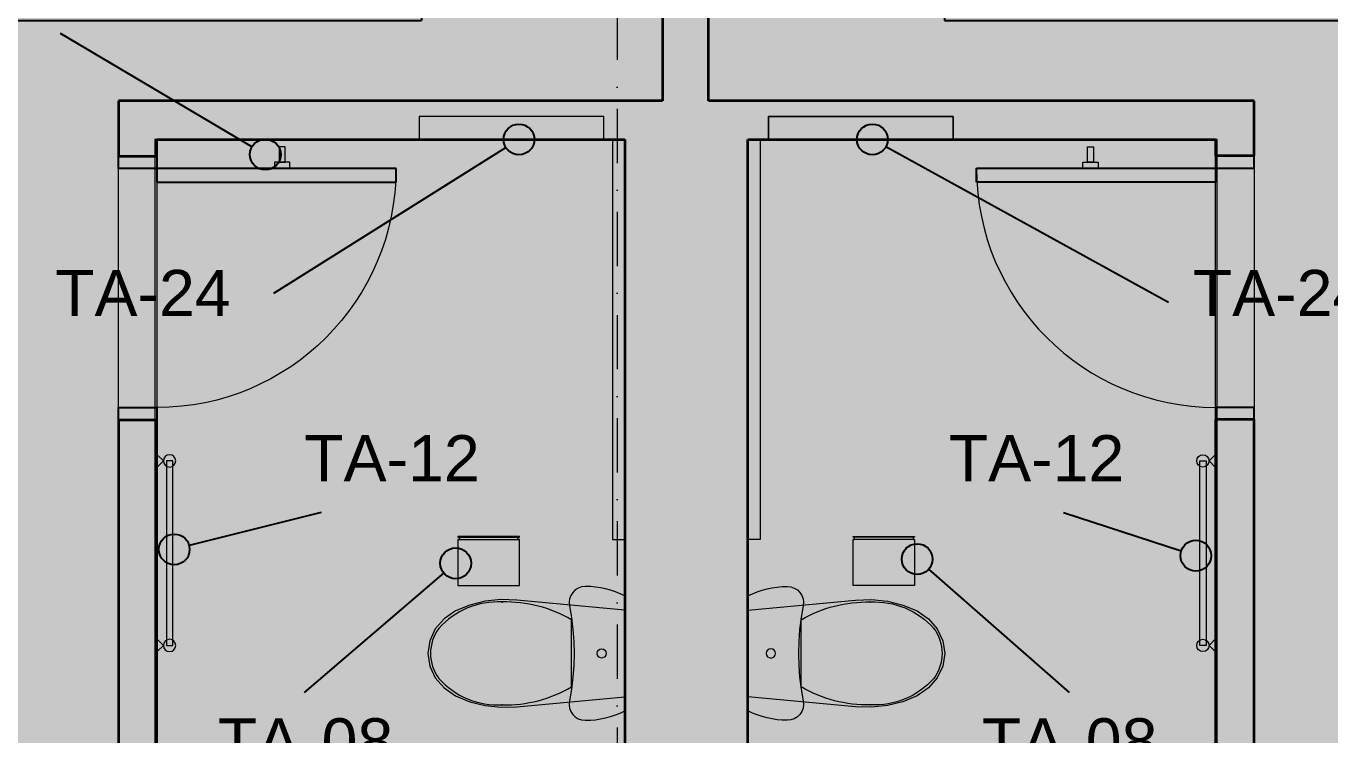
# Model space of a CAD drawing. Header units: millimetres. Extents: x -14278 to 97203, y -22378 to 34603.
# Drawn here: x 81777 to 86014, y 3598 to 5902 of the extents above; entities that cross this region are included whole.
import ezdxf
from ezdxf.enums import TextEntityAlignment as Align

# ---------------------------------------------------------------- set-up
doc = ezdxf.new("R2010")
doc.units = ezdxf.units.MM
doc.header["$MEASUREMENT"] = 0
doc.linetypes.add('Dot & Dashed', pattern=[335.138881, 176.388884, -88.194442, 0, -70.555556])
for name, color, linetype in [('A-Zz_20_10_90-T_TextFFEInternal', 7, 'Continuous'), ('NewA-Ee_25_10-M_WallsInternal', 7, 'Continuous'), ('NewA-Ee_30_40-M_Floors', 7, 'Continuous'), ('NewA-Ee_40_20-M_GeneralFFAndEInternalEquipment', 7, 'Continuous'), ('NewA-Ee_40_20-M_GeneralFFAndEInternalSanitary', 7, 'Continuous'), ('NewA-SL-M_SpacesInternal', 7, 'Continuous'), ('NewA-Ss_30_25-M_CeilingAndSoffitSystems', 7, 'Continuous'), ('NewA-Zz_20_10_90-T_TextFFEInternal', 7, 'Continuous'), ('NewA-Zz_35_40_80-M_GridStructural', 7, 'Continuous'), ('NewA-Zz_50_90_00-M_GrossInternal', 7, 'Continuous')]:
    doc.layers.add(name, color=color, linetype=linetype)
doc.styles.add('GENERATED_STYLE_1', font='')
doc.styles.get('GENERATED_STYLE_1').set_extended_font_data('Arial')

# ---------------------------------------------------------------- blocks, each defined once
blk = doc.blocks.new('Slab_29_2', base_point=(87898, 1112.3))
at = {"layer": 'NewA-Ee_30_40-M_Floors', "linetype": 'Continuous', "lineweight": 13}
blk.add_hatch(color=254, dxfattribs=at).paths.add_polyline_path([(87898, 1112.3), (87898, 7409.5), (90347.7, 7409.5), (90347.7, 9661.5), (55798.3, 9661.5), (55798.3, 1112.3)])
blk = doc.blocks.new('BEDROOM_213_35_2', base_point=(82303.9, 9126.8))
at = {"layer": 'NewA-SL-M_SpacesInternal', "color": 253, "linetype": 'Continuous', "lineweight": 13}
for p, q in [((83845, 5658.2), (83845, 9661.5)), ((82077.4, 2707.2), (82077.4, 5658.2)), ((82077.4, 5658.2), (83845, 5658.2))]:
    blk.add_line(p, q, dxfattribs=at)
at = {"layer": 'NewA-SL-M_SpacesInternal', "color": 5, "lineweight": 70, "style": 'GENERATED_STYLE_1'}
for tag, height, p in [('ROOM_NAME', 200, (82303.9, 9434.6)), ('ROOM_NUMBER', 150, (82303.9, 9131.8)), ('adj_text', 150, (82303.9, 8896.1))]:
    blk.add_attdef(tag, text='', height=height, dxfattribs=at).set_placement(p, align=Align.TOP_CENTER)
blk = doc.blocks.new('BEDROOM_215_36_2', base_point=(85519.8, 9126.8))
at = {"layer": 'NewA-SL-M_SpacesInternal', "color": 253, "linetype": 'Continuous', "lineweight": 13}
for p, q in [((83995, 9661.5), (83995, 5658.2)), ((83995, 5658.2), (85767.6, 5658.2)), ((85767.6, 5658.2), (85767.6, 2707.2))]:
    blk.add_line(p, q, dxfattribs=at)
at = {"layer": 'NewA-SL-M_SpacesInternal', "color": 5, "lineweight": 70, "style": 'GENERATED_STYLE_1'}
for tag, height, p in [('ROOM_NAME', 200, (85519.8, 9434.6)), ('ROOM_NUMBER', 150, (85519.8, 9131.8)), ('adj_text', 150, (85519.8, 8896.1))]:
    blk.add_attdef(tag, text='', height=height, dxfattribs=at).set_placement(p, align=Align.TOP_CENTER)
blk = doc.blocks.new('BATH_214_46_2', base_point=(83206.9, 1943.3))
at = {"layer": 'NewA-SL-M_SpacesInternal', "color": 253, "linetype": 'Continuous', "lineweight": 13}
for p, q in [((83654.9, 5608.2), (83054.9, 5608.2)), ((83054.9, 5608.2), (83054.9, 5533.2)), ((83654.9, 5533.2), (83654.9, 5608.2)), ((82202.4, 5533.2), (82202.4, 3001)), ((83054.9, 5533.2), (82202.4, 5533.2)), ((83722.5, 5533.2), (83654.9, 5533.2)), ((83722.5, 2707.2), (83722.5, 5533.2)), ((82202.4, 3001), (82127.4, 3001)), ((82127.4, 3001), (82127.4, 2801)), ((82127.4, 2801), (82202.4, 2801)), ((82202.4, 2801), (82202.4, 2707.2)), ((82202.4, 2707.2), (83722.5, 2707.2))]:
    blk.add_line(p, q, dxfattribs=at)
at = {"layer": 'NewA-SL-M_SpacesInternal', "linetype": 'Continuous'}
for p, q in [((82568.1, 2296.9), (82568.1, 1982.6)), ((82568.1, 2296.9), (83845.8, 2296.9)), ((83845.8, 2296.9), (83845.8, 1982.6)), ((82568.1, 1982.6), (82568.1, 1746.9)), ((83845.8, 1982.6), (83845.8, 1746.9)), ((82568.1, 1746.9), (82568.1, 1511.2)), ((83845.8, 1746.9), (83845.8, 1511.2)), ((82568.1, 1511.2), (83845.8, 1511.2))]:
    blk.add_line(p, q, dxfattribs=at)
at = {"layer": 'NewA-SL-M_SpacesInternal', "color": 5, "lineweight": 70, "style": 'GENERATED_STYLE_1'}
for tag, height, p in [('ROOM_NAME', 200, (83206.9, 2251.2)), ('ROOM_NUMBER', 150, (83206.9, 1948.3)), ('adj_text', 150, (83206.9, 1712.6))]:
    blk.add_attdef(tag, text='', height=height, dxfattribs=at).set_placement(p, align=Align.TOP_CENTER)
blk = doc.blocks.new('BATH_216_47_2', base_point=(84653.5, 1943.3))
at = {"layer": 'NewA-SL-M_SpacesInternal', "color": 253, "linetype": 'Continuous', "lineweight": 13}
for p, q in [((84790.1, 5608.2), (84190.1, 5608.2)), ((84190.1, 5608.2), (84190.1, 5533.2)), ((84790.1, 5533.2), (84790.1, 5608.2)), ((84122.5, 5533.2), (84122.5, 2707.2)), ((84190.1, 5533.2), (84122.5, 5533.2)), ((85642.6, 5533.2), (84790.1, 5533.2)), ((85642.6, 3001), (85642.6, 5533.2)), ((85717.6, 3001), (85642.6, 3001)), ((85717.6, 2801), (85717.6, 3001)), ((85642.6, 2707.2), (85642.6, 2801)), ((85642.6, 2801), (85717.6, 2801)), ((84122.5, 2707.2), (85642.6, 2707.2))]:
    blk.add_line(p, q, dxfattribs=at)
at = {"layer": 'NewA-SL-M_SpacesInternal', "linetype": 'Continuous'}
for p, q in [((84014.7, 2296.9), (84014.7, 1982.6)), ((84014.7, 2296.9), (85292.4, 2296.9)), ((85292.4, 2296.9), (85292.4, 1982.6)), ((84014.7, 1982.6), (84014.7, 1746.9)), ((85292.4, 1982.6), (85292.4, 1746.9)), ((84014.7, 1746.9), (84014.7, 1511.2)), ((85292.4, 1746.9), (85292.4, 1511.2)), ((84014.7, 1511.2), (85292.4, 1511.2))]:
    blk.add_line(p, q, dxfattribs=at)
at = {"layer": 'NewA-SL-M_SpacesInternal', "color": 5, "lineweight": 70, "style": 'GENERATED_STYLE_1'}
for tag, height, p in [('ROOM_NAME', 200, (84653.5, 2251.2)), ('ROOM_NUMBER', 150, (84653.5, 1948.3)), ('adj_text', 150, (84653.5, 1712.6))]:
    blk.add_attdef(tag, text='', height=height, dxfattribs=at).set_placement(p, align=Align.TOP_CENTER)
blk = doc.blocks.new('CUPBOARD 1_213B_55_2', base_point=(82120.8, 6352.2))
at = {"layer": 'NewA-SL-M_SpacesInternal', "linetype": 'Continuous'}
for p, q in [((81179.2, 6705.8), (81179.2, 6391.5)), ((81179.2, 6705.8), (83062.5, 6705.8)), ((83062.5, 6705.8), (83062.5, 6391.5)), ((81179.2, 6391.5), (81179.2, 6155.8)), ((83062.5, 6391.5), (83062.5, 6155.8)), ((81179.2, 6155.8), (81179.2, 5920.1)), ((83062.5, 6155.8), (83062.5, 5920.1)), ((81179.2, 5920.1), (83062.5, 5920.1))]:
    blk.add_line(p, q, dxfattribs=at)
at = {"layer": 'NewA-SL-M_SpacesInternal', "color": 253, "linetype": 'Continuous', "lineweight": 13}
for p, q in [((80017.1, 5533.2), (80017.1, 3642.8)), ((80718.6, 5533.2), (80017.1, 5533.2)), ((80718.6, 3642.8), (80718.6, 5533.2)), ((80017.1, 3642.8), (80718.6, 3642.8))]:
    blk.add_line(p, q, dxfattribs=at)
at = {"layer": 'NewA-SL-M_SpacesInternal', "color": 5, "lineweight": 70, "style": 'GENERATED_STYLE_1'}
for tag, height, p in [('ROOM_NAME', 200, (82120.8, 6660.1)), ('ROOM_NUMBER', 150, (82120.8, 6357.2)), ('adj_text', 150, (82120.8, 6121.5))]:
    blk.add_attdef(tag, text='', height=height, dxfattribs=at).set_placement(p, align=Align.TOP_CENTER)
blk = doc.blocks.new('CUPBOARD 1_215B_56_2', base_point=(85702.8, 6352.2))
at = {"layer": 'NewA-SL-M_SpacesInternal', "linetype": 'Continuous'}
for p, q in [((84761.1, 6705.8), (84761.1, 6391.5)), ((84761.1, 6705.8), (86644.4, 6705.8)), ((86644.4, 6705.8), (86644.4, 6391.5)), ((84761.1, 6391.5), (84761.1, 6155.8)), ((86644.4, 6391.5), (86644.4, 6155.8)), ((84761.1, 6155.8), (84761.1, 5920.1)), ((86644.4, 6155.8), (86644.4, 5920.1)), ((84761.1, 5920.1), (86644.4, 5920.1))]:
    blk.add_line(p, q, dxfattribs=at)
at = {"layer": 'NewA-SL-M_SpacesInternal', "color": 253, "linetype": 'Continuous', "lineweight": 13}
for p, q in [((87170.6, 5533.2), (87170.6, 3642.8)), ((87898, 5533.2), (87170.6, 5533.2)), ((87898, 3642.8), (87898, 5533.2)), ((87170.6, 3642.8), (87898, 3642.8))]:
    blk.add_line(p, q, dxfattribs=at)
at = {"layer": 'NewA-SL-M_SpacesInternal', "color": 5, "lineweight": 70, "style": 'GENERATED_STYLE_1'}
for tag, height, p in [('ROOM_NAME', 200, (85702.8, 6660.1)), ('ROOM_NUMBER', 150, (85702.8, 6357.2)), ('adj_text', 150, (85702.8, 6121.5))]:
    blk.add_attdef(tag, text='', height=height, dxfattribs=at).set_placement(p, align=Align.TOP_CENTER)
blk = doc.blocks.new('Slab_32_2', base_point=(82195, 2707.2))
at = {"layer": 'NewA-Ss_30_25-M_CeilingAndSoffitSystems', "linetype": 'Continuous', "lineweight": 0}
blk.add_hatch(color=255, dxfattribs=at).paths.add_polyline_path([(82195, 2707.2), (83722.5, 2707.2), (83722.5, 5533.2), (82195, 5533.2)])
at = {"layer": 'NewA-Ss_30_25-M_CeilingAndSoffitSystems', "color": 6, "linetype": 'Continuous', "lineweight": 13, "flags": 128}
blk.add_lwpolyline([(82195, 2707.2), (83722.5, 2707.2), (83722.5, 5533.2), (82195, 5533.2)], close=True, dxfattribs=at)
blk = doc.blocks.new('Slab_33_2', base_point=(84122.5, 2707.2))
at = {"layer": 'NewA-Ss_30_25-M_CeilingAndSoffitSystems', "linetype": 'Continuous', "lineweight": 0}
blk.add_hatch(color=255, dxfattribs=at).paths.add_polyline_path([(84122.5, 2707.2), (85647.6, 2707.2), (85647.6, 5533.2), (84122.5, 5533.2)])
at = {"layer": 'NewA-Ss_30_25-M_CeilingAndSoffitSystems', "color": 6, "linetype": 'Continuous', "lineweight": 13, "flags": 128}
blk.add_lwpolyline([(84122.5, 2707.2), (85647.6, 2707.2), (85647.6, 5533.2), (84122.5, 5533.2)], close=True, dxfattribs=at)
blk = doc.blocks.new('Slab_44_2', base_point=(80017.1, 9661.5))
at = {"layer": 'NewA-Ss_30_25-M_CeilingAndSoffitSystems', "linetype": 'Continuous', "lineweight": 0}
blk.add_hatch(color=255, dxfattribs=at).paths.add_polyline_path([(80017.1, 9661.5), (80017.1, 5658.2), (80843.6, 5658.2), (80843.6, 2707.2), (82077.4, 2707.2), (82077.4, 5658.2), (83845, 5658.2), (83845, 9661.5)])
at = {"layer": 'NewA-Ss_30_25-M_CeilingAndSoffitSystems', "color": 6, "linetype": 'Continuous', "lineweight": 13, "flags": 128}
blk.add_lwpolyline([(80017.1, 9661.5), (80017.1, 5658.2), (80843.6, 5658.2), (80843.6, 2707.2), (82077.4, 2707.2), (82077.4, 5658.2), (83845, 5658.2), (83845, 9661.5)], close=True, dxfattribs=at)
blk = doc.blocks.new('Slab_45_2', base_point=(83995, 9661.5))
at = {"layer": 'NewA-Ss_30_25-M_CeilingAndSoffitSystems', "linetype": 'Continuous', "lineweight": 0}
blk.add_hatch(color=255, dxfattribs=at).paths.add_polyline_path([(83995, 9661.5), (83995, 5658.2), (85767.6, 5658.2), (85767.6, 2707.2), (87045.6, 2707.2), (87045.6, 5658.2), (87871.7, 5658.2), (87871.7, 7509.5), (90347.7, 7509.5), (90347.7, 9661.5)])
at = {"layer": 'NewA-Ss_30_25-M_CeilingAndSoffitSystems', "color": 6, "linetype": 'Continuous', "lineweight": 13, "flags": 128}
blk.add_lwpolyline([(83995, 9661.5), (83995, 5658.2), (85767.6, 5658.2), (85767.6, 2707.2), (87045.6, 2707.2), (87045.6, 5658.2), (87871.7, 5658.2), (87871.7, 7509.5), (90347.7, 7509.5), (90347.7, 9661.5)], close=True, dxfattribs=at)
blk = doc.blocks.new('Wall_75_2', base_point=(83845, 9661.5))
at = {"layer": 'NewA-Ee_25_10-M_WallsInternal', "linetype": 'Continuous', "lineweight": 13}
blk.add_hatch(color=6, dxfattribs=at).paths.add_polyline_path([(83845, 9661.5), (83845, 5658.2), (83995, 5658.2), (83995, 9661.5)])
at = {"layer": 'NewA-Ee_25_10-M_WallsInternal', "color": 92, "linetype": 'Continuous', "lineweight": 35, "flags": 128}
for points in [[(83845, 9661.5), (83845, 5658.2)], [(83995, 9661.5), (83845, 9661.5)], [(83995, 5658.2), (83995, 9661.5)]]:
    blk.add_lwpolyline(points, dxfattribs=at)
blk = doc.blocks.new('Wall_83_2', base_point=(85767.6, 5658.2))
at = {"layer": 'NewA-Ee_25_10-M_WallsInternal', "linetype": 'Continuous', "lineweight": 13}
blk.add_hatch(color=6, dxfattribs=at).paths.add_polyline_path([(85767.6, 5658.2), (82077.4, 5658.2), (82202.4, 5533.2), (85642.6, 5533.2)])
at = {"layer": 'NewA-Ee_25_10-M_WallsInternal', "color": 92, "linetype": 'Continuous', "lineweight": 35, "flags": 128}
for points in [[(83845, 5658.2), (82077.4, 5658.2)], [(85767.6, 5658.2), (83995, 5658.2)], [(82202.4, 5533.2), (83722.5, 5533.2)], [(84122.5, 5533.2), (85642.6, 5533.2)]]:
    blk.add_lwpolyline(points, dxfattribs=at)
blk = doc.blocks.new('Door 19_4')
at = {"layer": 'NewA-Ee_25_10-M_WallsInternal', "linetype": 'Continuous', "lineweight": 13}
for points in [[(388.5, 777), (343.5, 777), (343.5, 0), (388.5, 0)], [(-388.5, -125), (-388.5, 0), (-428.5, 0), (-428.5, -125)], [(428.5, -125), (428.5, 0), (388.5, 0), (388.5, -125)]]:
    blk.add_hatch(color=255, dxfattribs=at).paths.add_polyline_path(points)
at = {"layer": 'NewA-Ee_25_10-M_WallsInternal', "linetype": 'Continuous'}
for p, q in [((343.5, 0), (343.5, 777)), ((343.5, 777), (388.5, 777)), ((388.5, 777), (388.5, 0)), ((-388.5, 0), (-428.5, 0)), ((-428.5, 0), (-428.5, -125)), ((-388.5, -125), (-388.5, 0)), ((388.5, 0), (343.5, 0)), ((428.5, 0), (388.5, 0)), ((388.5, 0), (388.5, -125)), ((428.5, -125), (428.5, 0)), ((-428.5, -125), (-388.5, -125)), ((388.5, -125), (428.5, -125))]:
    blk.add_line(p, q, dxfattribs=at)
at = {"layer": 'NewA-Ee_25_10-M_WallsInternal', "color": 92, "linetype": 'Continuous', "lineweight": 35}
for p, q in [((-428.5, -125), (-428.5, 0)), ((428.5, -125), (428.5, 0))]:
    blk.add_line(p, q, dxfattribs=at)
at = {"layer": 'NewA-Ee_25_10-M_WallsInternal', "color": 6, "linetype": 'Continuous', "lineweight": 13}
blk.add_arc((388.5, 0), 777, 90, 180, dxfattribs=at)
blk = doc.blocks.new('Wall_104_2', base_point=(82077.4, 5658.2))
at = {"layer": 'NewA-Ee_25_10-M_WallsInternal', "linetype": 'Continuous', "lineweight": 13}
for points in [[(82077.4, 5478.8), (82202.4, 5478.8), (82202.4, 5533.2), (82077.4, 5658.2)], [(82077.4, 4621.8), (82077.4, 2707.2), (82202.4, 2707.2), (82202.4, 4621.8)]]:
    blk.add_hatch(color=6, dxfattribs=at).paths.add_polyline_path(points)
at = {"layer": 'NewA-Ee_25_10-M_WallsInternal', "color": 92, "linetype": 'Continuous', "lineweight": 35}
for p, q in [((82077.4, 5478.8), (82202.4, 5478.8)), ((82077.4, 4621.8), (82202.4, 4621.8))]:
    blk.add_line(p, q, dxfattribs=at)
at = {"layer": 'NewA-Ee_25_10-M_WallsInternal', "color": 92, "linetype": 'Continuous', "lineweight": 35, "flags": 128}
for points in [[(82077.4, 5658.2), (82077.4, 5478.8)], [(82202.4, 5478.8), (82202.4, 5533.2)], [(82077.4, 4621.8), (82077.4, 2707.2)], [(82202.4, 2707.2), (82202.4, 4621.8)]]:
    blk.add_lwpolyline(points, dxfattribs=at)
at = {"layer": 'NewA-Ee_25_10-M_WallsInternal', "linetype": 'Continuous', "xscale": -1, "zscale": 1000, "rotation": 270}
blk.add_blockref('Door 19_4', (82202.4, 5050.3), dxfattribs=at)
blk = doc.blocks.new('Wall_106_2', base_point=(85767.6, 5658.2))
at = {"layer": 'NewA-Ee_25_10-M_WallsInternal', "linetype": 'Continuous', "lineweight": 13}
for points in [[(85642.6, 5533.2), (85642.6, 5479.4), (85767.6, 5479.4), (85767.6, 5658.2)], [(85642.6, 2707.2), (85767.6, 2707.2), (85767.6, 4622.4), (85642.6, 4622.4)]]:
    blk.add_hatch(color=6, dxfattribs=at).paths.add_polyline_path(points)
at = {"layer": 'NewA-Ee_25_10-M_WallsInternal', "color": 92, "linetype": 'Continuous', "lineweight": 35}
for p, q in [((85767.6, 5479.4), (85642.6, 5479.4)), ((85767.6, 4622.4), (85642.6, 4622.4))]:
    blk.add_line(p, q, dxfattribs=at)
at = {"layer": 'NewA-Ee_25_10-M_WallsInternal', "color": 92, "linetype": 'Continuous', "lineweight": 35, "flags": 128}
for points in [[(85767.6, 5479.4), (85767.6, 5658.2)], [(85642.6, 5533.2), (85642.6, 5479.4)], [(85642.6, 4622.4), (85642.6, 2707.2)], [(85767.6, 2707.2), (85767.6, 4622.4)]]:
    blk.add_lwpolyline(points, dxfattribs=at)
at = {"layer": 'NewA-Ee_25_10-M_WallsInternal', "linetype": 'Continuous', "zscale": 1000, "rotation": 90}
blk.add_blockref('Door 19_4', (85642.6, 5050.9), dxfattribs=at)
blk = doc.blocks.new('Wall_120_2', base_point=(84122.5, 5658.2))
at = {"layer": 'NewA-Ee_25_10-M_WallsInternal', "linetype": 'Continuous', "lineweight": 13}
blk.add_hatch(color=6, dxfattribs=at).paths.add_polyline_path([(83722.5, 5533.2), (83722.5, 2707.2), (84122.5, 2707.2), (84122.5, 5533.2)])
at = {"layer": 'NewA-Ee_25_10-M_WallsInternal', "color": 92, "linetype": 'Continuous', "lineweight": 35, "flags": 128}
for points in [[(83722.5, 5533.2), (83722.5, 2707.2)], [(84122.5, 2707.2), (84122.5, 5533.2)]]:
    blk.add_lwpolyline(points, dxfattribs=at)
blk = doc.blocks.new('Standard grid marker')
at = {"layer": 'NewA-Zz_35_40_80-M_GridStructural', "color": 6, "linetype": 'Dot & Dashed', "lineweight": 13}
blk.add_line((1000, 0), (18130.8, 0), dxfattribs=at)
at = {"layer": 'NewA-Zz_35_40_80-M_GridStructural', "style": 'GENERATED_STYLE_1'}
blk.add_attdef('AC_MarkerText_1', text='', height=250, rotation=90, dxfattribs=at).set_placement((-250, 14.3), align=Align.MIDDLE_CENTER)
blk = doc.blocks.new('Wall Hanging Rack 19')
at = {"layer": 'NewA-Ee_40_20-M_GeneralFFAndEInternalEquipment', "color": 1, "linetype": 'Continuous', "lineweight": 18}
for p, q in [((25, 0), (-25, 0)), ((-25, 0), (-25, -20)), ((25, -20), (25, 0)), ((-25, -20), (25, -20)), ((10, -20), (-10, -20)), ((-10, -20), (-10, -70)), ((10, -70), (10, -20)), ((-10, -70), (10, -70))]:
    blk.add_line(p, q, dxfattribs=at)
blk = doc.blocks.new('Towel Rack 19')
at = {"layer": 'NewA-Ee_40_20-M_GeneralFFAndEInternalEquipment', "color": 1, "linetype": 'Continuous', "lineweight": 18}
for p, q in [((-280, 0), (-320, 0)), ((-320, 0), (-300, -20)), ((-300, -20), (-280, 0)), ((320, 0), (280, 0)), ((280, 0), (300, -20)), ((300, -20), (320, 0)), ((300, -30), (-300, -30)), ((-300, -30), (-300, -50)), ((300, -50), (300, -30)), ((-300, -50), (300, -50))]:
    blk.add_line(p, q, dxfattribs=at)
for centre, start, end in [((-300, -40), 0, 180), ((-300, -40), 180, 0), ((300, -40), 0, 180), ((300, -40), 180, 0)]:
    blk.add_arc(centre, 20, start, end, dxfattribs=at)
blk = doc.blocks.new('Toilet Paper Dispenser 19')
at = {"layer": 'NewA-Ee_40_20-M_GeneralFFAndEInternalEquipment', "color": 1, "linetype": 'Continuous', "lineweight": 18}
for p, q in [((200, 0), (0, 0)), ((0, 0), (0, -2)), ((200, -2), (200, 0)), ((0, -2), (5, -2)), ((0, -2), (200, -2)), ((5, -10), (0, -10)), ((0, -10), (0, -160)), ((0, -10), (200, -10)), ((5, -2), (5, -10)), ((195, -10), (195, -2)), ((195, -2), (200, -2)), ((200, -10), (195, -10)), ((200, -160), (200, -10)), ((0, -160), (200, -160))]:
    blk.add_line(p, q, dxfattribs=at)
blk = doc.blocks.new('Cabinet Wall Single Door 19')
at = {"layer": 'NewA-Ee_40_20-M_GeneralFFAndEInternalEquipment', "color": 1, "linetype": 'Continuous', "lineweight": 18}
for p, q in [((600, 75), (0, 75)), ((0, 75), (0, 0)), ((600, 0), (600, 75)), ((0, 0), (600, 0))]:
    blk.add_line(p, q, dxfattribs=at)
blk = doc.blocks.new('WC 19')
at = {"layer": 'NewA-Ee_40_20-M_GeneralFFAndEInternalSanitary', "color": 1, "linetype": 'Continuous', "lineweight": 18}
for p, q in [((-193.9, -40.1), (-200.1, -55.5)), ((-186.8, -25), (-193.9, -40.1)), ((186.8, -25), (-186.8, -25)), ((-141, -25), (-173.3, -375.4)), ((141, -25), (-141, -25)), ((173.3, -375.4), (141, -25)), ((193.9, -40.1), (186.8, -25)), ((200.1, -55.5), (193.9, -40.1)), ((-205.4, -71.3), (-209.7, -87.4)), ((-200.1, -55.5), (-205.4, -71.3)), ((205.4, -71.3), (200.1, -55.5)), ((209.7, -87.4), (205.4, -71.3)), ((-215.5, -120.2), (-217, -136.8)), ((-213.1, -103.7), (-215.5, -120.2)), ((-209.7, -87.4), (-213.1, -103.7)), ((213.1, -103.7), (209.7, -87.4)), ((215.5, -120.2), (213.1, -103.7)), ((217, -136.8), (215.5, -120.2)), ((-217, -136.8), (-217.5, -153.5)), ((-217.5, -153.5), (-216.2, -165)), ((-216.2, -165), (-212.4, -176)), ((212.4, -176), (216.2, -165)), ((216.2, -165), (217.5, -153.5)), ((217.5, -153.5), (217, -136.8)), ((-212.4, -176), (-206.3, -185.9)), ((-206.3, -185.9), (-198.2, -194.1)), ((-198.2, -194.1), (-188.5, -200.5)), ((-188.5, -200.5), (-177.6, -204.5)), ((-177.6, -204.5), (-166.1, -206)), ((-166.1, -206), (-154.5, -205)), ((-154.5, -205), (-116.2, -198.2)), ((-116.2, -198.2), (-77.6, -193.3)), ((0, -198), (-108.9, -198)), ((-77.6, -193.3), (-38.9, -190.4)), ((-38.9, -190.4), (0, -189.4)), ((0, -189.4), (38.9, -190.4)), ((108.9, -198), (0, -198)), ((38.9, -190.4), (77.6, -193.3)), ((77.6, -193.3), (116.2, -198.2)), ((116.2, -198.2), (154.5, -205)), ((154.5, -205), (166.1, -206)), ((166.1, -206), (177.6, -204.5)), ((177.6, -204.5), (188.5, -200.5)), ((188.5, -200.5), (198.2, -194.1)), ((198.2, -194.1), (206.3, -185.9)), ((206.3, -185.9), (212.4, -176)), ((-173.3, -375.4), (-174.9, -427.1)), ((174.9, -427.1), (173.3, -375.4)), ((-174.9, -427.1), (-169.4, -478.4)), ((169.4, -478.4), (174.9, -427.1)), ((-169.4, -478.4), (-157, -528.2)), ((157, -528.2), (169.4, -478.4)), ((-157, -528.2), (-138, -575.1)), ((138, -575.1), (157, -528.2)), ((-138, -575.1), (-112.4, -612.3)), ((112.4, -612.3), (138, -575.1)), ((-112.4, -612.3), (-79.4, -640.8)), ((79.4, -640.8), (112.4, -612.3)), ((81.1, -629.6), (81.1, -629.6)), ((-79.4, -640.8), (-41, -658.8)), ((-41, -658.8), (0, -665)), ((0, -656.4), (0, -656.4)), ((0, -665), (41, -658.8)), ((41, -658.8), (79.4, -640.8))]:
    blk.add_line(p, q, dxfattribs=at)
blk.add_circle((0, -100), 15, dxfattribs=at)
for centre, radius, start, end in [((258.1, -412.9), 425.4, 149.6518, 181.3539), ((-258.1, -412.9), 425.4, 358.6461, 30.3482), ((89.5, -437.3), 257, 176.8048, 228.4245), ((-89.5, -437.3), 257, 311.5755, 3.1952), ((0.8, -517.8), 138.6, 233.7772, 269.6644), ((-0.8, -517.8), 138.6, 270.3356, 306.2228)]:
    blk.add_arc(centre, radius, start, end, dxfattribs=at)
for p in [(108.9, -198), (-167, -423), (167, -423), (-81.1, -629.6)]:
    blk.add_point(p, dxfattribs=at)
blk = doc.blocks.new('Mirror 19_5')
at = {"layer": 'NewA-Ee_40_20-M_GeneralFFAndEInternalEquipment', "color": 1, "linetype": 'Continuous', "lineweight": 18}
for p, q in [((1300, 40), (0, 40)), ((0, 40), (0, 0)), ((1300, 40), (0, 40)), ((0, 40), (0, 0)), ((0, 0), (1300, 0)), ((0, 0), (1300, 0)), ((1300, 0), (1300, 40)), ((1300, 0), (1300, 40))]:
    blk.add_line(p, q, dxfattribs=at)
blk = doc.blocks.new('Line_141_2', base_point=(85167.6, 3736))
at = {"layer": 'NewA-Zz_20_10_90-T_TextFFEInternal', "linetype": 'Continuous'}
blk.add_hatch(color=256, dxfattribs=at).paths.add_polyline_path([(84722.7, 4169.1), (84718.9, 4188.3), (84708.1, 4204.5), (84691.9, 4215.3), (84672.7, 4219.1), (84653.6, 4215.3), (84637.4, 4204.5), (84626.6, 4188.3), (84622.7, 4169.1), (84626.6, 4150), (84637.4, 4133.8), (84653.6, 4123), (84672.7, 4119.1), (84691.9, 4123), (84708.1, 4133.8), (84718.9, 4150)])
blk.add_line((85167.6, 3736), (84710.4, 4136.2), dxfattribs=at)
blk.add_circle((84672.7, 4169.1), 50, dxfattribs=at)
blk = doc.blocks.new('Line_142_2', base_point=(82682.3, 3736))
at = {"layer": 'NewA-Zz_20_10_90-T_TextFFEInternal', "linetype": 'Continuous'}
blk.add_hatch(color=256, dxfattribs=at).paths.add_polyline_path([(83223.1, 4155.5), (83219.3, 4174.6), (83208.4, 4190.9), (83192.2, 4201.7), (83173.1, 4205.5), (83153.9, 4201.7), (83137.7, 4190.9), (83126.9, 4174.6), (83123.1, 4155.5), (83126.9, 4136.4), (83137.7, 4120.2), (83153.9, 4109.3), (83173.1, 4105.5), (83192.2, 4109.3), (83208.4, 4120.2), (83219.3, 4136.4)])
blk.add_line((82682.3, 3736), (83135.1, 4123), dxfattribs=at)
blk.add_circle((83173.1, 4155.5), 50, dxfattribs=at)
blk = doc.blocks.new('Line_151_2', base_point=(81887.7, 5878.6))
at = {"layer": 'NewA-Zz_20_10_90-T_TextFFEInternal', "linetype": 'Continuous'}
blk.add_hatch(color=256, dxfattribs=at).paths.add_polyline_path([(82604.4, 5484.2), (82600.6, 5503.3), (82589.8, 5519.5), (82573.6, 5530.4), (82554.4, 5534.2), (82535.3, 5530.4), (82519.1, 5519.5), (82508.2, 5503.3), (82504.4, 5484.2), (82508.2, 5465), (82519.1, 5448.8), (82535.3, 5438), (82554.4, 5434.2), (82573.6, 5438), (82589.8, 5448.8), (82600.6, 5465)])
blk.add_line((81887.7, 5878.6), (82511.4, 5509.6), dxfattribs=at)
blk.add_circle((82554.4, 5484.2), 50, dxfattribs=at)
blk = doc.blocks.new('Line_158_2', base_point=(82581.7, 5033))
at = {"layer": 'NewA-Zz_20_10_90-T_TextFFEInternal', "linetype": 'Continuous'}
blk.add_hatch(color=256, dxfattribs=at).paths.add_polyline_path([(83428.7, 5533.2), (83424.9, 5552.3), (83414.1, 5568.5), (83397.8, 5579.4), (83378.7, 5583.2), (83359.6, 5579.4), (83343.4, 5568.5), (83332.5, 5552.3), (83328.7, 5533.2), (83332.5, 5514), (83343.4, 5497.8), (83359.6, 5487), (83378.7, 5483.2), (83397.8, 5487), (83414.1, 5497.8), (83424.9, 5514)])
blk.add_line((82581.7, 5033), (83336.4, 5506.6), dxfattribs=at)
blk.add_circle((83378.7, 5533.2), 50, dxfattribs=at)
blk = doc.blocks.new('Line_159_2', base_point=(85489.2, 5003.5))
at = {"layer": 'NewA-Zz_20_10_90-T_TextFFEInternal', "linetype": 'Continuous'}
blk.add_hatch(color=256, dxfattribs=at).paths.add_polyline_path([(84577.2, 5533.2), (84573.4, 5552.3), (84562.5, 5568.5), (84546.3, 5579.4), (84527.2, 5583.2), (84508.1, 5579.4), (84491.8, 5568.5), (84481, 5552.3), (84477.2, 5533.2), (84481, 5514), (84491.8, 5497.8), (84508.1, 5487), (84527.2, 5483.2), (84546.3, 5487), (84562.5, 5497.8), (84573.4, 5514)])
blk.add_line((85489.2, 5003.5), (84571, 5509.1), dxfattribs=at)
blk.add_circle((84527.2, 5533.2), 50, dxfattribs=at)
blk = doc.blocks.new('Line_161_2', base_point=(85148.8, 4320.5))
at = {"layer": 'NewA-Zz_20_10_90-T_TextFFEInternal', "linetype": 'Continuous'}
blk.add_hatch(color=256, dxfattribs=at).paths.add_polyline_path([(85628.3, 4180.2), (85624.5, 4199.3), (85613.6, 4215.5), (85597.4, 4226.4), (85578.3, 4230.2), (85559.1, 4226.4), (85542.9, 4215.5), (85532.1, 4199.3), (85528.3, 4180.2), (85532.1, 4161), (85542.9, 4144.8), (85559.1, 4134), (85578.3, 4130.2), (85597.4, 4134), (85613.6, 4144.8), (85624.5, 4161)])
blk.add_line((85148.8, 4320.5), (85530.7, 4195.7), dxfattribs=at)
blk.add_circle((85578.3, 4180.2), 50, dxfattribs=at)
blk = doc.blocks.new('Line_162_2', base_point=(82735.7, 4320.5))
at = {"layer": 'NewA-Zz_20_10_90-T_TextFFEInternal', "linetype": 'Continuous'}
blk.add_hatch(color=256, dxfattribs=at).paths.add_polyline_path([(82308.5, 4200.6), (82304.7, 4219.7), (82293.9, 4236), (82277.7, 4246.8), (82258.5, 4250.6), (82239.4, 4246.8), (82223.2, 4236), (82212.3, 4219.7), (82208.5, 4200.6), (82212.3, 4181.5), (82223.2, 4165.3), (82239.4, 4154.4), (82258.5, 4150.6), (82277.7, 4154.4), (82293.9, 4165.3), (82304.7, 4181.5)])
blk.add_line((82735.7, 4320.5), (82307, 4212.8), dxfattribs=at)
blk.add_circle((82258.5, 4200.6), 50, dxfattribs=at)
blk = doc.blocks.new('Label_239_2', base_point=(82541.1, 4656.2))
at = {"layer": 'A-Zz_20_10_90-T_TextFFEInternal', "insert": (82966.1, 4572), "char_height": 150, "attachment_point": 2, "style": 'GENERATED_STYLE_1'}
blk.add_mtext('\\fArial|b0|i0|c0|p34;TA-12\\fArial|b0|i0|c0|p34;\\fArial|b0|i0|c0|p34;\\fArial|b0|i0|c0|p34;\\fArial|b0|i0|c0|p34;\\fArial|b0|i0|c0|p34;\\fArial|b0|i0|c0|p34;\\fArial|b0|i0|c0|p34;\\fArial|b0|i0|c0|p34;\\fArial|b0|i0|c0|p34;\\fArial|b0|i0|c0|p34;\\fArial|b0|i0|c0|p34;\\fArial|b0|i0|c0|p34;\\fArial|b0|i0|c0|p34;\\fArial|b0|i0|c0|p34;\\fArial|b0|i0|c0|p34;\\fArial|b0|i0|c0|p34;\\fArial|b0|i0|c0|p34;\\fArial|b0|i0|c0|p34;\\fArial|b0|i0|c0|p34;\\fArial|b0|i0|c0|p34;\\fArial|b0|i0|c0|p34;\\fArial|b0|i0|c0|p34;\\fArial|b0|i0|c0|p34;\\fArial|b0|i0|c0|p34;\\fArial|b0|i0|c0|p34;\\fArial|b0|i0|c0|p34;\\fArial|b0|i0|c0|p34;\\fArial|b0|i0|c0|p34;\\fArial|b0|i0|c0|p34;}', dxfattribs=at)
blk = doc.blocks.new('Label_241_2', base_point=(81731.7, 5193.4))
at = {"layer": 'A-Zz_20_10_90-T_TextFFEInternal', "insert": (82156.7, 5109.1), "char_height": 150, "attachment_point": 2, "style": 'GENERATED_STYLE_1'}
blk.add_mtext('\\fArial|b0|i0|c0|p34;TA-24\\fArial|b0|i0|c0|p34;\\fArial|b0|i0|c0|p34;\\fArial|b0|i0|c0|p34;\\fArial|b0|i0|c0|p34;\\fArial|b0|i0|c0|p34;\\fArial|b0|i0|c0|p34;\\fArial|b0|i0|c0|p34;\\fArial|b0|i0|c0|p34;\\fArial|b0|i0|c0|p34;\\fArial|b0|i0|c0|p34;\\fArial|b0|i0|c0|p34;\\fArial|b0|i0|c0|p34;\\fArial|b0|i0|c0|p34;\\fArial|b0|i0|c0|p34;\\fArial|b0|i0|c0|p34;\\fArial|b0|i0|c0|p34;\\fArial|b0|i0|c0|p34;\\fArial|b0|i0|c0|p34;\\fArial|b0|i0|c0|p34;\\fArial|b0|i0|c0|p34;\\fArial|b0|i0|c0|p34;\\fArial|b0|i0|c0|p34;\\fArial|b0|i0|c0|p34;\\fArial|b0|i0|c0|p34;\\fArial|b0|i0|c0|p34;\\fArial|b0|i0|c0|p34;\\fArial|b0|i0|c0|p34;\\fArial|b0|i0|c0|p34;\\fArial|b0|i0|c0|p34;}', dxfattribs=at)
blk = doc.blocks.new('Label_242_2', base_point=(82260.1, 3736))
at = {"layer": 'A-Zz_20_10_90-T_TextFFEInternal', "insert": (82685.1, 3651.7), "char_height": 150, "attachment_point": 2, "style": 'GENERATED_STYLE_1'}
blk.add_mtext('\\fArial|b0|i0|c0|p34;TA-08\\fArial|b0|i0|c0|p34;\\fArial|b0|i0|c0|p34;\\fArial|b0|i0|c0|p34;\\fArial|b0|i0|c0|p34;\\fArial|b0|i0|c0|p34;\\fArial|b0|i0|c0|p34;\\fArial|b0|i0|c0|p34;\\fArial|b0|i0|c0|p34;\\fArial|b0|i0|c0|p34;\\fArial|b0|i0|c0|p34;\\fArial|b0|i0|c0|p34;\\fArial|b0|i0|c0|p34;\\fArial|b0|i0|c0|p34;\\fArial|b0|i0|c0|p34;\\fArial|b0|i0|c0|p34;\\fArial|b0|i0|c0|p34;\\fArial|b0|i0|c0|p34;\\fArial|b0|i0|c0|p34;\\fArial|b0|i0|c0|p34;\\fArial|b0|i0|c0|p34;\\fArial|b0|i0|c0|p34;\\fArial|b0|i0|c0|p34;\\fArial|b0|i0|c0|p34;\\fArial|b0|i0|c0|p34;\\fArial|b0|i0|c0|p34;\\fArial|b0|i0|c0|p34;\\fArial|b0|i0|c0|p34;\\fArial|b0|i0|c0|p34;\\fArial|b0|i0|c0|p34;}', dxfattribs=at)
blk = doc.blocks.new('Label_243_2', base_point=(84743.5, 3736))
at = {"layer": 'A-Zz_20_10_90-T_TextFFEInternal', "insert": (85168.5, 3651.7), "char_height": 150, "attachment_point": 2, "style": 'GENERATED_STYLE_1'}
blk.add_mtext('\\fArial|b0|i0|c0|p34;TA-08\\fArial|b0|i0|c0|p34;\\fArial|b0|i0|c0|p34;\\fArial|b0|i0|c0|p34;\\fArial|b0|i0|c0|p34;\\fArial|b0|i0|c0|p34;\\fArial|b0|i0|c0|p34;\\fArial|b0|i0|c0|p34;\\fArial|b0|i0|c0|p34;\\fArial|b0|i0|c0|p34;\\fArial|b0|i0|c0|p34;\\fArial|b0|i0|c0|p34;\\fArial|b0|i0|c0|p34;\\fArial|b0|i0|c0|p34;\\fArial|b0|i0|c0|p34;\\fArial|b0|i0|c0|p34;\\fArial|b0|i0|c0|p34;\\fArial|b0|i0|c0|p34;\\fArial|b0|i0|c0|p34;\\fArial|b0|i0|c0|p34;\\fArial|b0|i0|c0|p34;\\fArial|b0|i0|c0|p34;\\fArial|b0|i0|c0|p34;\\fArial|b0|i0|c0|p34;\\fArial|b0|i0|c0|p34;\\fArial|b0|i0|c0|p34;\\fArial|b0|i0|c0|p34;\\fArial|b0|i0|c0|p34;\\fArial|b0|i0|c0|p34;\\fArial|b0|i0|c0|p34;}', dxfattribs=at)
blk = doc.blocks.new('Label_244_2', base_point=(85428.8, 5193.4))
at = {"layer": 'A-Zz_20_10_90-T_TextFFEInternal', "insert": (85853.8, 5109.1), "char_height": 150, "attachment_point": 2, "style": 'GENERATED_STYLE_1'}
blk.add_mtext('\\fArial|b0|i0|c0|p34;TA-24\\fArial|b0|i0|c0|p34;\\fArial|b0|i0|c0|p34;\\fArial|b0|i0|c0|p34;\\fArial|b0|i0|c0|p34;\\fArial|b0|i0|c0|p34;\\fArial|b0|i0|c0|p34;\\fArial|b0|i0|c0|p34;\\fArial|b0|i0|c0|p34;\\fArial|b0|i0|c0|p34;\\fArial|b0|i0|c0|p34;\\fArial|b0|i0|c0|p34;\\fArial|b0|i0|c0|p34;\\fArial|b0|i0|c0|p34;\\fArial|b0|i0|c0|p34;\\fArial|b0|i0|c0|p34;\\fArial|b0|i0|c0|p34;\\fArial|b0|i0|c0|p34;\\fArial|b0|i0|c0|p34;\\fArial|b0|i0|c0|p34;\\fArial|b0|i0|c0|p34;\\fArial|b0|i0|c0|p34;\\fArial|b0|i0|c0|p34;\\fArial|b0|i0|c0|p34;\\fArial|b0|i0|c0|p34;\\fArial|b0|i0|c0|p34;\\fArial|b0|i0|c0|p34;\\fArial|b0|i0|c0|p34;\\fArial|b0|i0|c0|p34;\\fArial|b0|i0|c0|p34;}', dxfattribs=at)
blk = doc.blocks.new('Label_246_2', base_point=(84635.8, 4656.2))
at = {"layer": 'A-Zz_20_10_90-T_TextFFEInternal', "insert": (85060.8, 4572), "char_height": 150, "attachment_point": 2, "style": 'GENERATED_STYLE_1'}
blk.add_mtext('\\fArial|b0|i0|c0|p34;TA-12\\fArial|b0|i0|c0|p34;\\fArial|b0|i0|c0|p34;\\fArial|b0|i0|c0|p34;\\fArial|b0|i0|c0|p34;\\fArial|b0|i0|c0|p34;\\fArial|b0|i0|c0|p34;\\fArial|b0|i0|c0|p34;\\fArial|b0|i0|c0|p34;\\fArial|b0|i0|c0|p34;\\fArial|b0|i0|c0|p34;\\fArial|b0|i0|c0|p34;\\fArial|b0|i0|c0|p34;\\fArial|b0|i0|c0|p34;\\fArial|b0|i0|c0|p34;\\fArial|b0|i0|c0|p34;\\fArial|b0|i0|c0|p34;\\fArial|b0|i0|c0|p34;\\fArial|b0|i0|c0|p34;\\fArial|b0|i0|c0|p34;\\fArial|b0|i0|c0|p34;\\fArial|b0|i0|c0|p34;\\fArial|b0|i0|c0|p34;\\fArial|b0|i0|c0|p34;\\fArial|b0|i0|c0|p34;\\fArial|b0|i0|c0|p34;\\fArial|b0|i0|c0|p34;\\fArial|b0|i0|c0|p34;\\fArial|b0|i0|c0|p34;\\fArial|b0|i0|c0|p34;}', dxfattribs=at)

msp = doc.modelspace()

# ---------------------------------------------------------------- hatches: boundary and pattern name
at = {"layer": 'NewA-Zz_50_90_00-M_GrossInternal', "linetype": 'Continuous', "lineweight": 140}
msp.add_hatch(color=1, dxfattribs=at).paths.add_polyline_path([(55798.3, 9661.5), (90347.7, 9661.5), (90347.7, 1262.1), (61147.7, 1262.1), (61147.7, -3287.9), (57698.3, -3287.9), (57698.3, 1262.1), (55798.3, 1262.1)])

# ---------------------------------------------------------------- block references
at = {"layer": 'A-Zz_20_10_90-T_TextFFEInternal', "color": 6, "linetype": 'Continuous', "lineweight": 13}
for name, p in [('Label_241_2', (81731.7, 5193.4)), ('Label_244_2', (85428.8, 5193.4)), ('Label_239_2', (82541.1, 4656.2)), ('Label_246_2', (84635.8, 4656.2)), ('Label_242_2', (82260.1, 3736)), ('Label_243_2', (84743.5, 3736))]:
    msp.add_blockref(name, p, dxfattribs=at)
at = {"layer": 'NewA-Ee_25_10-M_WallsInternal', "color": 92, "lineweight": 35}
for name, p in [('Wall_75_2', (83845, 9661.5)), ('Wall_83_2', (85767.6, 5658.2)), ('Wall_104_2', (82077.4, 5658.2)), ('Wall_106_2', (85767.6, 5658.2)), ('Wall_120_2', (84122.5, 5658.2))]:
    msp.add_blockref(name, p, dxfattribs=at)
at = {"layer": 'NewA-Ee_30_40-M_Floors', "color": 6, "linetype": 'Continuous', "lineweight": 13}
msp.add_blockref('Slab_29_2', (87898, 1112.3), dxfattribs=at)
at = {"layer": 'NewA-Ee_40_20-M_GeneralFFAndEInternalEquipment', "color": 6, "linetype": 'Continuous', "lineweight": 13, "zscale": 1000}
for name, p in [('Cabinet Wall Single Door 19', (83054.9, 5533.2)), ('Toilet Paper Dispenser 19', (83180.4, 4242.8))]:
    msp.add_blockref(name, p, dxfattribs=at)
at = {"layer": 'NewA-Ee_40_20-M_GeneralFFAndEInternalEquipment', "color": 6, "linetype": 'Continuous', "lineweight": 13, "xscale": -1, "zscale": 1000}
for name, p in [('Cabinet Wall Single Door 19', (84790.1, 5533.2)), ('Toilet Paper Dispenser 19', (84664.6, 4242.8))]:
    msp.add_blockref(name, p, dxfattribs=at)
at = {"layer": 'NewA-Ee_40_20-M_GeneralFFAndEInternalEquipment', "color": 6, "linetype": 'Continuous', "lineweight": 13, "zscale": 1000}
for name, p, rotation in [('Wall Hanging Rack 19', (82609.1, 5438.8), 180), ('Mirror 19_5', (83682.5, 5533.2), 269.9999999999999), ('Towel Rack 19', (82203.4, 4188.4), 90)]:
    msp.add_blockref(name, p, dxfattribs=dict(at, rotation=rotation))
at = {"layer": 'NewA-Ee_40_20-M_GeneralFFAndEInternalEquipment', "color": 6, "linetype": 'Continuous', "lineweight": 13, "xscale": -1, "zscale": 1000}
for name, p, rotation in [('Mirror 19_5', (84162.5, 5533.2), 90), ('Wall Hanging Rack 19', (85235.9, 5438.8), 180), ('Towel Rack 19', (85641.6, 4188.4), 270)]:
    msp.add_blockref(name, p, dxfattribs=dict(at, rotation=rotation))
at = {"layer": 'NewA-Ee_40_20-M_GeneralFFAndEInternalSanitary', "color": 6, "linetype": 'Continuous', "lineweight": 13, "zscale": 1000, "rotation": 270}
msp.add_blockref('WC 19', (83747.5, 3862.6), dxfattribs=at)
at = {"layer": 'NewA-Ee_40_20-M_GeneralFFAndEInternalSanitary', "color": 6, "linetype": 'Continuous', "lineweight": 13, "xscale": -1, "zscale": 1000, "rotation": 90}
msp.add_blockref('WC 19', (84097.5, 3862.6), dxfattribs=at)
at = {"layer": 'NewA-SL-M_SpacesInternal', "linetype": 'Continuous'}
for name, p in [('BEDROOM_213_35_2', (82303.9, 9126.8)), ('BEDROOM_215_36_2', (85519.8, 9126.8))]:
    msp.add_blockref(name, p, dxfattribs=at)
for name, p, values in [('CUPBOARD 1_213B_55_2', (82120.8, 6352.2), {'ROOM_NAME': 'CUPBOARD 1', 'ROOM_NUMBER': '213B', 'adj_text': 'Area: 1.3 m2'}), ('CUPBOARD 1_215B_56_2', (85702.8, 6352.2), {'ROOM_NAME': 'CUPBOARD 1', 'ROOM_NUMBER': '215B', 'adj_text': 'Area: 1.4 m2'}), ('BATH_214_46_2', (83206.9, 1943.3), {'ROOM_NAME': 'BATH', 'ROOM_NUMBER': '214', 'adj_text': 'Area: 4.4 m2'}), ('BATH_216_47_2', (84653.5, 1943.3), {'ROOM_NAME': 'BATH', 'ROOM_NUMBER': '216', 'adj_text': 'Area: 4.4 m2'})]:
    msp.add_blockref(name, p, dxfattribs=at).add_auto_attribs(values)
at = {"layer": 'NewA-Ss_30_25-M_CeilingAndSoffitSystems', "color": 6, "linetype": 'Continuous', "lineweight": 13}
for name, p in [('Slab_44_2', (80017.1, 9661.5)), ('Slab_45_2', (83995, 9661.5)), ('Slab_32_2', (82195, 2707.2)), ('Slab_33_2', (84122.5, 2707.2))]:
    msp.add_blockref(name, p, dxfattribs=at)
at = {"layer": 'NewA-Zz_20_10_90-T_TextFFEInternal', "linetype": 'Continuous'}
for name, p in [('Line_151_2', (81887.7, 5878.6)), ('Line_158_2', (82581.7, 5033)), ('Line_159_2', (85489.2, 5003.5)), ('Line_162_2', (82735.7, 4320.5)), ('Line_161_2', (85148.8, 4320.5)), ('Line_142_2', (82682.3, 3736)), ('Line_141_2', (85167.6, 3736))]:
    msp.add_blockref(name, p, dxfattribs=at)
at = {"layer": 'NewA-Zz_35_40_80-M_GridStructural', "color": 1, "linetype": 'Continuous', "lineweight": 18, "zscale": 1000, "rotation": 270}
msp.add_blockref('Standard grid marker', (83698, 12332), dxfattribs=at)

doc.saveas('drawing.dxf')
